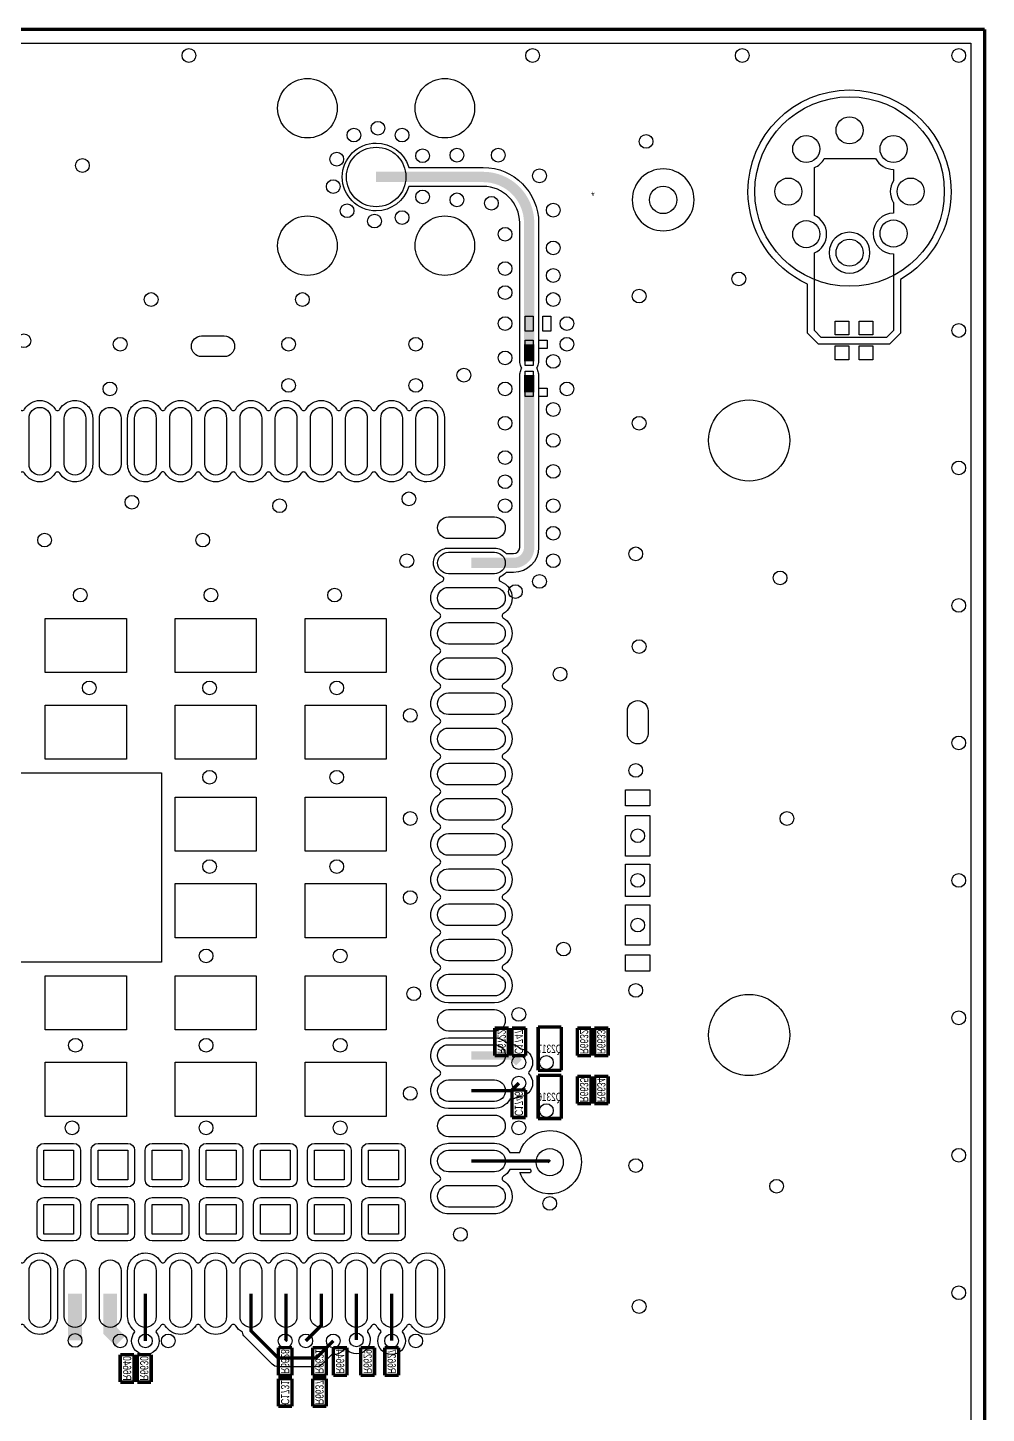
# Model space of a CAD drawing. Extents: x 208 to 378, y -7 to 113.
# Drawn here: x 342.8 to 378.2, y 62 to 113.2 of the extents above; entities that cross this region are included whole.
import ezdxf
from ezdxf.enums import TextEntityAlignment as Align

# ---------------------------------------------------------------- set-up
doc = ezdxf.new("R2010")
doc.units = 0
for name, color, linetype in [('BG_OUTLINE', 5, 'CONTINUOUS'), ('ET_TOP', 80, 'CONTINUOUS'), ('PG_SILKSCREEN_BOTTOM', 142, 'CONTINUOUS'), ('PIN_TOP', 141, 'CONTINUOUS'), ('RD_ASSEMBLY_BOTTOM', 212, 'CONTINUOUS'), ('VC_TOP', 43, 'CONTINUOUS')]:
    doc.layers.add(name, color=color, linetype=linetype)

msp = doc.modelspace()

# ---------------------------------------------------------------- linework, layer by layer
at = {"layer": 'BG_OUTLINE', "const_width": 0.127}
for points in [[(378.144278, 113.105184), (208.150206, 113.105184)], [(378.144278, -6.882892), (378.144278, 113.105184)]]:
    msp.add_lwpolyline(points, dxfattribs=at)
at = {"layer": 'ET_TOP'}
msp.add_lwpolyline([(208.658206, 112.597184), (377.636278, 112.597184), (377.636278, -6.374892), (314.579, -6.374892), (313.436, -5.231892)], dxfattribs=at)
for points in [[(369.400328, 107.114086, -1), (376.909076, 107.114086, -0.267973), (375.031508, 103.862378), (375.031508, 101.87559), (374.62841, 101.472492), (372.00459, 101.472492), (371.601492, 101.87559), (371.601492, 103.696008, -0.294132)], [(358.332024, 93.941392), (360.032046, 93.941392, -0.224719), (360.459528, 93.738954), (360.739436, 93.738954, 0.413862), (360.964734, 93.964252), (360.964734, 100.33, -0.131412), (361.01147, 100.504752, -0.14625), (361.048554, 100.584, -0.14625), (361.01147, 100.663248, -0.131412), (360.964734, 100.838), (360.964734, 105.954068, 0.414169), (359.61574, 107.303062), (356.86365, 107.303062, -0.333465), (355.66096, 106.4006, -1), (355.66096, 108.906056, -0.325331), (356.852982, 108.038646), (356.864412, 108.003594), (359.61574, 108.003594, -0.414185), (361.665266, 105.954068), (361.665266, 100.838, -0.131412), (361.61853, 100.663248, -0.14625), (361.581446, 100.584, -0.14625), (361.61853, 100.504752, -0.131412), (361.665266, 100.33), (361.665266, 93.964252, -0.414128), (360.739436, 93.038422), (360.459528, 93.038422, -0.114166), (360.26217, 92.886276, 0.663829), (360.268012, 92.699078, -0.30965), (360.686096, 92.088716, -0.264523), (360.366056, 91.526106, 0.569366), (360.366056, 91.351354, -0.568849), (360.366056, 90.226134, 0.569366), (360.366056, 90.051382, -0.568849), (360.366056, 88.926162, 0.569366), (360.366056, 88.75141, -0.568849), (360.366056, 87.62619, 0.569366), (360.366056, 87.451438, -0.568849), (360.366056, 86.326218, 0.569366), (360.366056, 86.151466, -0.568849), (360.366056, 85.026246, 0.569366), (360.366056, 84.851494, -0.264523), (360.686096, 84.288884), (360.686096, 84.28863, -0.264643), (360.365802, 83.72602, 0.568718), (360.365802, 83.551522, -0.264643), (360.686096, 82.988912), (360.686096, 82.988658, -0.264523), (360.366056, 82.426048, 0.569366), (360.366056, 82.251296, -0.568849), (360.366056, 81.126076, 0.569366), (360.366056, 80.951324, -0.568849), (360.366056, 79.826104, 0.569366), (360.366056, 79.651352, -0.568849), (360.366056, 78.526132, 0.569366), (360.366056, 78.35138, -0.264523), (360.686096, 77.78877), (360.686096, 77.788262, -0.4141), (360.031792, 77.134212), (358.332024, 77.134212, -0.4141), (357.67772, 77.78877, -0.264523), (357.99776, 78.35138, 0.569366), (357.99776, 78.526132, -0.568849), (357.99776, 79.651352, 0.569366), (357.99776, 79.826104, -0.568849), (357.99776, 80.951324, 0.569366), (357.99776, 81.126076, -0.568849), (357.99776, 82.251296, 0.569366), (357.99776, 82.426048, -0.264523), (357.67772, 82.988658), (357.67772, 82.988912, -0.264643), (357.998014, 83.551522, 0.568718), (357.998014, 83.72602, -0.264643), (357.67772, 84.28863), (357.67772, 84.288884, -0.264523), (357.99776, 84.851494, 0.569366), (357.99776, 85.026246, -0.568849), (357.99776, 86.151466, 0.569366), (357.99776, 86.326218, -0.568849), (357.99776, 87.451438, 0.569366), (357.99776, 87.62619, -0.568849), (357.99776, 88.75141, 0.569366), (357.99776, 88.926162, -0.568849), (357.99776, 90.051382, 0.569366), (357.99776, 90.226134, -0.568849), (357.99776, 91.351354, 0.569366), (357.99776, 91.526106, -0.264523), (357.67772, 92.088716, -0.30965), (358.095804, 92.699078, 0.663829), (358.101646, 92.886276, -0.293202), (357.77932, 93.388688, -0.414214)], [(372.218712, 108.331), (374.116092, 108.331, 0.274669), (374.777, 107.934506), (374.777, 107.516168, 0.141458), (374.660922, 107.114086, 0.136719), (374.769634, 106.723942), (374.777, 106.71175), (374.777, 106.319066, 0.995623), (374.777, 104.810306), (374.777, 101.981), (374.523, 101.727), (372.11, 101.727), (371.856, 101.981), (371.856, 104.847898, 0.655033), (371.856, 106.230674), (371.856, 107.997498, 0.167893)], [(367.411762, 106.807, 1), (365.124238, 106.807, 1)], [(373.909082, 104.853486, 1), (372.400322, 104.853486, 1)], [(342.494616, 99.072954, 0.569366), (342.669368, 99.072954, -0.5693), (343.794588, 99.072954, 0.569366), (343.96934, 99.072954, -0.264705), (344.53195, 99.393248, -0.414214), (345.186508, 98.73869), (345.186508, 97.038922, -0.414214), (344.53195, 96.384364, -0.264705), (343.96934, 96.704658, 0.569366), (343.794588, 96.704658, -0.5693), (342.669368, 96.704658, 0.569366), (342.494616, 96.704658, -0.264705), (341.932006, 96.384364, -0.414214), (341.277448, 97.038922), (341.277448, 98.73869, -0.414214), (341.932006, 99.393248, -0.264705)], [(358.186228, 98.73869), (358.186228, 97.038414, -0.4141), (357.531924, 96.384364, -0.264705), (356.969314, 96.704658, 0.569366), (356.794562, 96.704658, -0.5693), (355.669342, 96.704658, 0.569366), (355.49459, 96.704658, -0.5693), (354.36937, 96.704658, 0.569366), (354.194618, 96.704658, -0.5693), (353.069398, 96.704658, 0.569366), (352.894646, 96.704658, -0.5693), (351.769426, 96.704658, 0.569366), (351.594674, 96.704658, -0.5693), (350.469454, 96.704658, 0.569366), (350.294702, 96.704658, -0.5693), (349.169482, 96.704658, 0.569366), (348.99473, 96.704658, -0.264705), (348.43212, 96.384364, -0.264784), (347.869256, 96.704912, 0.568718), (347.694758, 96.704912, -0.264784), (347.131894, 96.384364, -0.414214), (346.477336, 97.038922), (346.477336, 98.73869, -0.414214), (347.131894, 99.393248, -0.264784), (347.694758, 99.0727, 0.568718), (347.869256, 99.0727, -0.264784), (348.43212, 99.393248, -0.264705), (348.99473, 99.072954, 0.569366), (349.169482, 99.072954, -0.5693), (350.294702, 99.072954, 0.569366), (350.469454, 99.072954, -0.5693), (351.594674, 99.072954, 0.569366), (351.769426, 99.072954, -0.5693), (352.894646, 99.072954, 0.569366), (353.069398, 99.072954, -0.5693), (354.194618, 99.072954, 0.569366), (354.36937, 99.072954, -0.5693), (355.49459, 99.072954, 0.569366), (355.669342, 99.072954, -0.5693), (356.794562, 99.072954, 0.569366), (356.969314, 99.072954, -0.264705), (357.531924, 99.393248, -0.4141)], [(360.655108, 73.5711), (360.604562, 73.5711), (360.589576, 73.546716, -0.260833), (360.031792, 73.234296), (358.332024, 73.234296, -0.4141), (357.67772, 73.888854, -0.264523), (357.99776, 74.451464, 0.569366), (357.99776, 74.626216, -0.264523), (357.67772, 75.188826), (357.67772, 75.189334, -0.4141), (358.332024, 75.843384), (360.031792, 75.843384, -0.21962), (360.529886, 75.613514), (360.544872, 75.59548), (360.675174, 75.59548, -0.198956), (360.962702, 75.476354), (361.005628, 75.433682), (361.021376, 75.430888, -0.364525), (361.442508, 74.93), (361.442508, 74.929746, -0.189436), (361.306364, 74.583544, 0.393482), (361.306364, 74.514456, -0.189436), (361.442508, 74.168254), (361.442508, 74.168, -0.414214), (360.934, 73.659492), (360.933492, 73.659492, -0.027283), (360.87812, 73.66254, -0.196944)], [(361.961938, 72.41032, -0.443425), (363.246162, 71.247), (363.246162, 71.246746, -0.764562), (361.06862, 70.65518, -0.049679), (360.971846, 70.865746), (360.971592, 70.866), (360.971592, 70.866508), (361.345988, 70.866508, 0.521194), (361.38866, 70.938136, -0.011851), (361.374944, 70.971156), (360.6038, 70.971156, -0.132816), (360.365802, 70.726046, 0.568718), (360.365802, 70.551548, -0.264643), (360.686096, 69.988938), (360.686096, 69.988684, -0.414214), (360.031792, 69.33438), (358.332024, 69.33438, -0.414214), (357.67772, 69.988684), (357.67772, 69.988938, -0.264643), (357.998014, 70.551548, 0.568718), (357.998014, 70.726046, -0.264747), (357.67772, 71.28891, -0.414327), (358.332024, 71.943468), (360.031792, 71.943468, -0.272385), (360.6038, 71.606664), (360.964734, 71.606664, -0.002182), (360.968036, 71.616316), (360.968036, 71.616824, -0.295782)], [(343.381838, 71.943214), (344.482166, 71.943214, -0.413921), (344.73642, 71.68896), (344.73642, 70.588632, -0.413921), (344.482166, 70.334378), (343.381838, 70.334378, -0.413921), (343.127584, 70.588632), (343.127584, 71.68896, -0.413921)], [(345.381834, 71.943214), (346.482162, 71.943214, -0.413921), (346.736416, 71.68896), (346.736416, 70.588632, -0.413921), (346.482162, 70.334378), (345.381834, 70.334378, -0.413921), (345.12758, 70.588632), (345.12758, 71.68896, -0.413921)], [(347.38183, 71.943214), (348.482158, 71.943214, -0.413921), (348.736412, 71.68896), (348.736412, 70.588632, -0.413921), (348.482158, 70.334378), (347.38183, 70.334378, -0.413921), (347.127576, 70.588632), (347.127576, 71.68896, -0.413921)], [(349.381826, 71.943214), (350.482154, 71.943214, -0.413921), (350.736408, 71.68896), (350.736408, 70.588632, -0.413921), (350.482154, 70.334378), (349.381826, 70.334378, -0.413921), (349.127572, 70.588632), (349.127572, 71.68896, -0.413921)], [(351.381822, 71.943214), (352.48215, 71.943214, -0.413921), (352.736404, 71.68896), (352.736404, 70.588632, -0.413921), (352.48215, 70.334378), (351.381822, 70.334378, -0.413921), (351.127568, 70.588632), (351.127568, 71.68896, -0.413921)], [(353.381818, 71.943214), (354.482146, 71.943214, -0.413921), (354.7364, 71.68896), (354.7364, 70.588632, -0.413921), (354.482146, 70.334378), (353.381818, 70.334378, -0.413921), (353.127564, 70.588632), (353.127564, 71.68896, -0.413921)], [(355.381814, 71.943214), (356.482142, 71.943214, -0.413921), (356.736396, 71.68896), (356.736396, 70.588632, -0.413921), (356.482142, 70.334378), (355.381814, 70.334378, -0.413921), (355.12756, 70.588632), (355.12756, 71.68896, -0.413921)], [(343.381838, 69.943218), (344.482166, 69.943218, -0.413921), (344.73642, 69.688964), (344.73642, 68.588636, -0.413921), (344.482166, 68.334382), (343.381838, 68.334382, -0.413921), (343.127584, 68.588636), (343.127584, 69.688964, -0.413921)], [(345.381834, 69.943218), (346.482162, 69.943218, -0.413921), (346.736416, 69.688964), (346.736416, 68.588636, -0.413921), (346.482162, 68.334382), (345.381834, 68.334382, -0.413921), (345.12758, 68.588636), (345.12758, 69.688964, -0.413921)], [(347.38183, 69.943218), (348.482158, 69.943218, -0.413921), (348.736412, 69.688964), (348.736412, 68.588636, -0.413921), (348.482158, 68.334382), (347.38183, 68.334382, -0.413921), (347.127576, 68.588636), (347.127576, 69.688964, -0.413921)], [(349.381826, 69.943218), (350.482154, 69.943218, -0.413921), (350.736408, 69.688964), (350.736408, 68.588636, -0.413921), (350.482154, 68.334382), (349.381826, 68.334382, -0.413921), (349.127572, 68.588636), (349.127572, 69.688964, -0.413921)], [(351.381822, 69.943218), (352.48215, 69.943218, -0.413921), (352.736404, 69.688964), (352.736404, 68.588636, -0.413921), (352.48215, 68.334382), (351.381822, 68.334382, -0.413921), (351.127568, 68.588636), (351.127568, 69.688964, -0.413921)], [(353.381818, 69.943218), (354.482146, 69.943218, -0.413921), (354.7364, 69.688964), (354.7364, 68.588636, -0.413921), (354.482146, 68.334382), (353.381818, 68.334382, -0.413921), (353.127564, 68.588636), (353.127564, 69.688964, -0.413921)], [(355.381814, 69.943218), (356.482142, 69.943218, -0.413921), (356.736396, 69.688964), (356.736396, 68.588636, -0.413921), (356.482142, 68.334382), (355.381814, 68.334382, -0.413921), (355.12756, 68.588636), (355.12756, 69.688964, -0.413921)], [(341.277448, 65.538858), (341.277448, 67.238626, -0.414214), (341.932006, 67.893184, -0.264705), (342.494616, 67.57289, 0.569366), (342.669368, 67.57289, -0.264705), (343.231978, 67.893184, -0.414214), (343.886536, 67.238626), (343.886536, 65.538858, -0.414214), (343.231978, 64.8843, -0.264705), (342.669368, 65.204594, 0.569366), (342.494616, 65.204594, -0.264705), (341.932006, 64.8843, -0.414214)], [(358.186228, 67.238626), (358.186228, 65.53835, -0.4141), (357.531924, 64.8843, -0.264705), (356.969314, 65.204594, 0.569366), (356.794562, 65.204594, -0.089652), (356.641908, 65.028826, 0.409995), (356.633526, 64.95796, -0.166656), (356.74046, 64.646048, -1), (355.723444, 64.646048, -0.166656), (355.830378, 64.95796, 0.409995), (355.821996, 65.028826, -0.089652), (355.669342, 65.204594, 0.569366), (355.49459, 65.204594, -0.083332), (355.354636, 65.03924, 0.390399), (355.346254, 64.970914, -0.155893), (355.440488, 64.67602, -0.414214), (354.93198, 64.167512, -0.187064), (354.589334, 64.300354, 0.41048), (354.446586, 64.29502, -0.207099), (354.076, 64.134492, -0.01637), (354.042726, 64.135508), (354.019612, 64.137032), (353.66579, 63.78321, -0.198912), (353.441, 63.689992), (352.044, 63.689992, -0.198912), (351.81921, 63.78321), (350.807274, 64.795146, -0.153359), (350.719136, 64.964056, -0.13485), (350.469454, 65.204594, 0.569366), (350.294702, 65.204594, -0.5693), (349.169482, 65.204594, 0.569366), (348.99473, 65.204594, -0.264705), (348.43212, 64.8843, -0.264784), (347.869256, 65.204848, 0.568718), (347.694758, 65.204848, -0.090553), (347.540326, 65.027556, 0.410251), (347.532198, 64.95669, -0.167624), (347.640402, 64.643, -1), (346.623386, 64.643, -0.167624), (346.73159, 64.95669, 0.410251), (346.723462, 65.027556, -0.228029), (346.477336, 65.538858), (346.477336, 67.238626, -0.414214), (347.131894, 67.893184, -0.264784), (347.694758, 67.572636, 0.568718), (347.869256, 67.572636, -0.264784), (348.43212, 67.893184, -0.264705), (348.99473, 67.57289, 0.569366), (349.169482, 67.57289, -0.5693), (350.294702, 67.57289, 0.569366), (350.469454, 67.57289, -0.5693), (351.594674, 67.57289, 0.569366), (351.769426, 67.57289, -0.5693), (352.894646, 67.57289, 0.569366), (353.069398, 67.57289, -0.5693), (354.194618, 67.57289, 0.569366), (354.36937, 67.57289, -0.5693), (355.49459, 67.57289, 0.569366), (355.669342, 67.57289, -0.5693), (356.794562, 67.57289, 0.569366), (356.969314, 67.57289, -0.264705), (357.531924, 67.893184, -0.4141)]]:
    msp.add_lwpolyline(points, format="xyb", close=True, dxfattribs=at)
at = {"layer": 'ET_TOP', "const_width": 0.38227}
for points in [[(355.66096, 107.653328), (359.61574, 107.653328, -0.414179), (361.315, 105.954068), (361.315, 102.235)], [(359.181908, 93.388688), (360.739436, 93.388688, 0.414205), (361.315, 93.964506), (361.315, 99.695)]]:
    msp.add_lwpolyline(points, format="xyb", dxfattribs=at)
at = {"layer": 'ET_TOP'}
for points, const_width in [([(361.315, 101.473), (361.315, 102.235)], 0.38227), ([(361.315, 100.838), (361.315, 101.473)], 0.38227), ([(361.315, 99.695), (361.315, 100.33)], 0.38227), ([(359.181908, 75.188826), (360.675174, 75.188826), (360.934, 74.93)], 0.3048), ([(359.181908, 73.888854), (360.654854, 73.888854), (360.934, 74.168)], 0.127), ([(359.181908, 71.28891), (362.03509, 71.28891), (362.077, 71.247)], 0.127), ([(344.53195, 66.388742), (344.53195, 64.66205)], 0.508), ([(345.831922, 66.388742), (345.831922, 65.013078), (346.202, 64.643)], 0.508), ([(347.131894, 66.388742), (347.131894, 64.643)], 0.127), ([(354.076, 64.643), (353.441, 64.008), (352.044, 64.008), (351.032064, 65.019936), (351.032064, 66.388742)], 0.127), ([(352.332036, 66.388742), (352.332036, 64.677036), (352.298, 64.643)], 0.127), ([(353.632008, 66.388742), (353.632008, 65.215008), (353.06, 64.643)], 0.127), ([(354.93198, 66.388742), (354.93198, 64.67602)], 0.127), ([(356.231952, 66.388742), (356.231952, 64.646048)], 0.127)]:
    msp.add_lwpolyline(points, dxfattribs=dict(at, const_width=const_width))
msp.add_lwpolyline([(342.131396, 78.6384), (342.131396, 85.639656), (347.732604, 85.639656), (347.732604, 78.6384)], close=True, dxfattribs=at)
at = {"layer": 'PG_SILKSCREEN_BOTTOM', "const_width": 0.127}
for points in [[(361.646978, 76.2381), (362.507022, 76.2381)], [(361.646978, 74.6379), (361.646978, 76.2381)], [(362.507022, 76.2381), (362.507022, 74.6379)], [(360.045, 76.2), (360.045, 75.184)], [(360.553, 76.2), (360.045, 76.2)], [(360.553, 75.184), (360.553, 76.2)], [(361.188, 76.2), (360.68, 76.2)], [(360.68, 76.2), (360.68, 75.184)], [(361.188, 75.184), (361.188, 76.2)], [(363.093, 76.2), (363.093, 75.184)], [(363.601, 76.2), (363.093, 76.2)], [(363.601, 75.184), (363.601, 76.2)], [(364.236, 76.2), (363.728, 76.2)], [(363.728, 76.2), (363.728, 75.184)], [(364.236, 75.184), (364.236, 76.2)], [(360.045, 75.184), (360.553, 75.184)], [(360.68, 75.184), (361.188, 75.184)], [(363.093, 75.184), (363.601, 75.184)], [(363.728, 75.184), (364.236, 75.184)], [(362.507022, 74.6379), (361.646978, 74.6379)], [(361.646978, 74.4601), (362.507022, 74.4601)], [(361.646978, 72.8599), (361.646978, 74.4601)], [(362.507022, 74.4601), (362.507022, 72.8599)], [(363.093, 74.422), (363.093, 73.406)], [(363.601, 74.422), (363.093, 74.422)], [(363.601, 73.406), (363.601, 74.422)], [(364.236, 74.422), (363.728, 74.422)], [(363.728, 74.422), (363.728, 73.406)], [(364.236, 73.406), (364.236, 74.422)], [(360.68, 73.914), (360.68, 72.898)], [(361.188, 73.914), (360.68, 73.914)], [(361.188, 72.898), (361.188, 73.914)], [(363.093, 73.406), (363.601, 73.406)], [(363.728, 73.406), (364.236, 73.406)], [(360.68, 72.898), (361.188, 72.898)], [(362.507022, 72.8599), (361.646978, 72.8599)], [(346.202, 64.135), (346.202, 63.119)], [(346.71, 64.135), (346.202, 64.135)], [(346.71, 63.119), (346.71, 64.135)], [(346.837, 64.135), (346.837, 63.119)], [(347.345, 64.135), (346.837, 64.135)], [(347.345, 63.119), (347.345, 64.135)], [(352.044, 64.389), (352.044, 63.373)], [(352.552, 64.389), (352.044, 64.389)], [(352.552, 63.373), (352.552, 64.389)], [(353.314, 64.389), (353.314, 63.373)], [(353.822, 64.389), (353.314, 64.389)], [(353.822, 63.373), (353.822, 64.389)], [(354.076, 64.389), (354.076, 63.373)], [(354.584, 64.389), (354.076, 64.389)], [(354.584, 63.373), (354.584, 64.389)], [(355.092, 64.389), (355.092, 63.373)], [(355.6, 64.389), (355.092, 64.389)], [(355.6, 63.373), (355.6, 64.389)], [(355.981, 64.389), (355.981, 63.373)], [(356.489, 64.389), (355.981, 64.389)], [(356.489, 63.373), (356.489, 64.389)], [(346.202, 63.119), (346.71, 63.119)], [(346.837, 63.119), (347.345, 63.119)], [(352.044, 63.373), (352.552, 63.373)], [(352.552, 63.246), (352.044, 63.246)], [(352.044, 63.246), (352.044, 62.23)], [(352.552, 62.23), (352.552, 63.246)], [(353.314, 63.373), (353.822, 63.373)], [(353.314, 63.246), (353.314, 62.23)], [(353.822, 63.246), (353.314, 63.246)], [(353.822, 62.23), (353.822, 63.246)], [(354.076, 63.373), (354.584, 63.373)], [(355.092, 63.373), (355.6, 63.373)], [(355.981, 63.373), (356.489, 63.373)], [(352.044, 62.23), (352.552, 62.23)], [(353.314, 62.23), (353.822, 62.23)]]:
    msp.add_lwpolyline(points, dxfattribs=at)
at = {"layer": 'PIN_TOP'}
for points in [[(361.164886, 101.959918), (361.164886, 102.509828), (361.46486, 102.509828), (361.46486, 101.959918)], [(361.815126, 101.959918), (361.815126, 102.509828), (362.1151, 102.509828), (362.1151, 101.959918)], [(372.618, 102.321614), (373.126, 102.321614), (373.126, 101.813614), (372.618, 101.813614)], [(373.507, 102.321614), (374.015, 102.321614), (374.015, 101.813614), (373.507, 101.813614)], [(361.1626, 101.3206), (361.1626, 101.6254), (361.4674, 101.6254), (361.4674, 101.3206)], [(361.6706, 101.3206), (361.6706, 101.6254), (361.9754, 101.6254), (361.9754, 101.3206)], [(372.618, 101.407214), (373.126, 101.407214), (373.126, 100.899214), (372.618, 100.899214)], [(373.507, 101.407214), (374.015, 101.407214), (374.015, 100.899214), (373.507, 100.899214)], [(361.4674, 100.6856), (361.1626, 100.6856), (361.1626, 100.9904), (361.4674, 100.9904)], [(361.4674, 100.1776), (361.1626, 100.1776), (361.1626, 100.4824), (361.4674, 100.4824)], [(361.1626, 99.5426), (361.1626, 99.8474), (361.4674, 99.8474), (361.4674, 99.5426)], [(361.6706, 99.5426), (361.6706, 99.8474), (361.9754, 99.8474), (361.9754, 99.5426)], [(346.431997, 89.338912), (343.432003, 89.338912), (343.432003, 91.338908), (346.431997, 91.338908)], [(351.232089, 89.338912), (348.232095, 89.338912), (348.232095, 91.338908), (351.232089, 91.338908)], [(356.031927, 89.338912), (353.031933, 89.338912), (353.031933, 91.338908), (356.031927, 91.338908)], [(346.431997, 86.138766), (343.432003, 86.138766), (343.432003, 88.138762), (346.431997, 88.138762)], [(351.232089, 86.138766), (348.232095, 86.138766), (348.232095, 88.138762), (351.232089, 88.138762)], [(356.031927, 86.138766), (353.031933, 86.138766), (353.031933, 88.138762), (356.031927, 88.138762)], [(365.778161, 84.411058), (364.878239, 84.411058), (364.878239, 85.011006), (365.778161, 85.011006)], [(351.232089, 82.738722), (348.232095, 82.738722), (348.232095, 84.738718), (351.232089, 84.738718)], [(356.031927, 82.738722), (353.031933, 82.738722), (353.031933, 84.738718), (356.031927, 84.738718)], [(365.778161, 82.560922), (364.878239, 82.560922), (364.878239, 84.061046), (365.778161, 84.061046)], [(365.778161, 81.061052), (364.878239, 81.061052), (364.878239, 82.260948), (365.778161, 82.260948)], [(351.232089, 79.53883), (348.232095, 79.53883), (348.232095, 81.538826), (351.232089, 81.538826)], [(356.031927, 79.53883), (353.031933, 79.53883), (353.031933, 81.538826), (356.031927, 81.538826)], [(365.778161, 79.260954), (364.878239, 79.260954), (364.878239, 80.761078), (365.778161, 80.761078)], [(365.778161, 78.310994), (364.878239, 78.310994), (364.878239, 78.910942), (365.778161, 78.910942)], [(346.431997, 76.138786), (343.432003, 76.138786), (343.432003, 78.138782), (346.431997, 78.138782)], [(351.232089, 76.138786), (348.232095, 76.138786), (348.232095, 78.138782), (351.232089, 78.138782)], [(356.031927, 76.138786), (353.031933, 76.138786), (353.031933, 78.138782), (356.031927, 78.138782)], [(346.431997, 72.93864), (343.432003, 72.93864), (343.432003, 74.938636), (346.431997, 74.938636)], [(351.232089, 72.93864), (348.232095, 72.93864), (348.232095, 74.938636), (351.232089, 74.938636)], [(356.031927, 72.93864), (353.031933, 72.93864), (353.031933, 74.938636), (356.031927, 74.938636)], [(344.482039, 70.588759), (343.381965, 70.588759), (343.381965, 71.688833), (344.482039, 71.688833)], [(346.482035, 70.588759), (345.381961, 70.588759), (345.381961, 71.688833), (346.482035, 71.688833)], [(348.482031, 70.588759), (347.381957, 70.588759), (347.381957, 71.688833), (348.482031, 71.688833)], [(350.482027, 70.588759), (349.381953, 70.588759), (349.381953, 71.688833), (350.482027, 71.688833)], [(352.482023, 70.588759), (351.381949, 70.588759), (351.381949, 71.688833), (352.482023, 71.688833)], [(354.482019, 70.588759), (353.381945, 70.588759), (353.381945, 71.688833), (354.482019, 71.688833)], [(356.482015, 70.588759), (355.381941, 70.588759), (355.381941, 71.688833), (356.482015, 71.688833)], [(344.482039, 68.588763), (343.381965, 68.588763), (343.381965, 69.688837), (344.482039, 69.688837)], [(346.482035, 68.588763), (345.381961, 68.588763), (345.381961, 69.688837), (346.482035, 69.688837)], [(348.482031, 68.588763), (347.381957, 68.588763), (347.381957, 69.688837), (348.482031, 69.688837)], [(350.482027, 68.588763), (349.381953, 68.588763), (349.381953, 69.688837), (350.482027, 69.688837)], [(352.482023, 68.588763), (351.381949, 68.588763), (351.381949, 69.688837), (352.482023, 69.688837)], [(354.482019, 68.588763), (353.381945, 68.588763), (353.381945, 69.688837), (354.482019, 69.688837)], [(356.482015, 68.588763), (355.381941, 68.588763), (355.381941, 69.688837), (356.482015, 69.688837)]]:
    msp.add_lwpolyline(points, close=True, dxfattribs=at)
for points in [[(349.212027, 101.7778), (350.049973, 101.7778, -1), (350.049973, 101.0158), (349.212027, 101.0158, -1)], [(343.632028, 98.73869), (343.632028, 97.038922, -1), (342.831928, 97.038922), (342.831928, 98.73869, -1)], [(344.932, 98.73869), (344.932, 97.038922, -1), (344.1319, 97.038922), (344.1319, 98.73869, -1)], [(346.231972, 98.73869), (346.231972, 97.038922, -1), (345.431872, 97.038922), (345.431872, 98.73869, -1)], [(347.531944, 98.73869), (347.531944, 97.038922, -1), (346.731844, 97.038922), (346.731844, 98.73869, -1)], [(348.83217, 98.73869), (348.83217, 97.038922, -1), (348.03207, 97.038922), (348.03207, 98.73869, -1)], [(350.132142, 98.73869), (350.132142, 97.038922, -1), (349.332042, 97.038922), (349.332042, 98.73869, -1)], [(351.432114, 98.73869), (351.432114, 97.038922, -1), (350.632014, 97.038922), (350.632014, 98.73869, -1)], [(352.732086, 98.73869), (352.732086, 97.038922, -1), (351.931986, 97.038922), (351.931986, 98.73869, -1)], [(354.032058, 98.73869), (354.032058, 97.038922, -1), (353.231958, 97.038922), (353.231958, 98.73869, -1)], [(355.33203, 98.73869), (355.33203, 97.038922, -1), (354.53193, 97.038922), (354.53193, 98.73869, -1)], [(356.632002, 98.73869), (356.632002, 97.038922, -1), (355.831902, 97.038922), (355.831902, 98.73869, -1)], [(357.931974, 98.73869), (357.931974, 97.038922, -1), (357.131874, 97.038922), (357.131874, 98.73869, -1)], [(358.332024, 95.08871), (360.031792, 95.08871, -1), (360.031792, 94.28861), (358.332024, 94.28861, -1)], [(358.332024, 93.788738), (360.031792, 93.788738, -1), (360.031792, 92.988638), (358.332024, 92.988638, -1)], [(358.332024, 92.488766), (360.031792, 92.488766, -1), (360.031792, 91.688666), (358.332024, 91.688666, -1)], [(358.332024, 91.188794), (360.031792, 91.188794, -1), (360.031792, 90.388694), (358.332024, 90.388694, -1)], [(358.332024, 89.888822), (360.031792, 89.888822, -1), (360.031792, 89.088722), (358.332024, 89.088722, -1)], [(358.332024, 88.58885), (360.031792, 88.58885, -1), (360.031792, 87.78875), (358.332024, 87.78875, -1)], [(365.7092, 87.921973), (365.7092, 87.084027, -1), (364.9472, 87.084027), (364.9472, 87.921973, -1)], [(358.332024, 87.288878), (360.031792, 87.288878, -1), (360.031792, 86.488778), (358.332024, 86.488778, -1)], [(358.332024, 85.988906), (360.031792, 85.988906, -1), (360.031792, 85.188806), (358.332024, 85.188806, -1)], [(358.332024, 84.688934), (360.031792, 84.688934, -1), (360.031792, 83.888834), (358.332024, 83.888834, -1)], [(358.332024, 83.388708), (360.031792, 83.388708, -1), (360.031792, 82.588608), (358.332024, 82.588608, -1)], [(358.332024, 82.088736), (360.031792, 82.088736, -1), (360.031792, 81.288636), (358.332024, 81.288636, -1)], [(358.332024, 80.788764), (360.031792, 80.788764, -1), (360.031792, 79.988664), (358.332024, 79.988664, -1)], [(358.332024, 79.488792), (360.031792, 79.488792, -1), (360.031792, 78.688692), (358.332024, 78.688692, -1)], [(358.332024, 78.18882), (360.031792, 78.18882, -1), (360.031792, 77.38872), (358.332024, 77.38872, -1)], [(358.332024, 76.888848), (360.031792, 76.888848, -1), (360.031792, 76.088748), (358.332024, 76.088748, -1)], [(358.332024, 75.588876), (360.031792, 75.588876, -1), (360.031792, 74.788776), (358.332024, 74.788776, -1)], [(358.332024, 74.288904), (360.031792, 74.288904, -1), (360.031792, 73.488804), (358.332024, 73.488804, -1)], [(358.332024, 72.988932), (360.031792, 72.988932, -1), (360.031792, 72.188832), (358.332024, 72.188832, -1)], [(358.332024, 71.68896), (360.031792, 71.68896, -1), (360.031792, 70.88886), (358.332024, 70.88886, -1)], [(358.332024, 70.388734), (360.031792, 70.388734, -1), (360.031792, 69.588634), (358.332024, 69.588634, -1)], [(343.632028, 67.238626), (343.632028, 65.538858, -1), (342.831928, 65.538858), (342.831928, 67.238626, -1)], [(344.932, 67.238626), (344.932, 65.538858, -1), (344.1319, 65.538858), (344.1319, 67.238626, -1)], [(346.231972, 67.238626), (346.231972, 65.538858, -1), (345.431872, 65.538858), (345.431872, 67.238626, -1)], [(347.531944, 67.238626), (347.531944, 65.538858, -1), (346.731844, 65.538858), (346.731844, 67.238626, -1)], [(348.83217, 67.238626), (348.83217, 65.538858, -1), (348.03207, 65.538858), (348.03207, 67.238626, -1)], [(350.132142, 67.238626), (350.132142, 65.538858, -1), (349.332042, 65.538858), (349.332042, 67.238626, -1)], [(351.432114, 67.238626), (351.432114, 65.538858, -1), (350.632014, 65.538858), (350.632014, 67.238626, -1)], [(352.732086, 67.238626), (352.732086, 65.538858, -1), (351.931986, 65.538858), (351.931986, 67.238626, -1)], [(354.032058, 67.238626), (354.032058, 65.538858, -1), (353.231958, 65.538858), (353.231958, 67.238626, -1)], [(355.33203, 67.238626), (355.33203, 65.538858, -1), (354.53193, 65.538858), (354.53193, 67.238626, -1)], [(356.632002, 67.238626), (356.632002, 65.538858, -1), (355.831902, 65.538858), (355.831902, 67.238626, -1)], [(357.931974, 67.238626), (357.931974, 65.538858, -1), (357.131874, 65.538858), (357.131874, 67.238626, -1)]]:
    msp.add_lwpolyline(points, format="xyb", close=True, dxfattribs=at)
for centre, radius in [((353.12096, 110.193328), 1.099947), ((358.20096, 110.193328), 1.099947), ((373.154702, 107.114086), 3.499993), ((373.154702, 109.374686), 0.499999), ((371.554502, 108.688886), 0.499999), ((374.780302, 108.688886), 0.499999), ((355.66096, 107.653328), 1.099947), ((370.894102, 107.114086), 0.499999), ((375.415302, 107.114086), 0.499999), ((366.268, 106.807), 0.508), ((353.12096, 105.113328), 1.099947), ((358.20096, 105.113328), 1.099947), ((371.554502, 105.539286), 0.499999), ((374.780302, 105.564686), 0.499999), ((373.154702, 104.853486), 0.499999), ((369.443, 97.917), 1.499997), ((369.443, 75.946), 1.499997), ((362.077, 71.247), 0.499999)]:
    msp.add_circle(centre, radius, dxfattribs=at)
at = {"layer": 'VC_TOP'}
for centre in [(348.742, 112.141), (361.442, 112.141), (369.189, 112.141), (377.19, 112.141), (355.727, 109.454188), (354.838, 109.200188), (356.616, 109.200188), (365.633, 108.966), (354.203, 108.311188), (357.378, 108.438188), (358.648, 108.458), (360.172, 108.458), (344.805, 108.077), (354.076, 107.295188), (361.696, 107.696), (357.378, 106.914188), (358.648, 106.807), (354.584, 106.406188), (359.918, 106.68), (362.204, 106.426), (355.6, 106.025188), (356.616, 106.152188), (360.426, 105.537), (362.204, 105.029), (360.426, 104.267), (362.204, 104.013), (369.062, 103.886), (360.426, 103.378), (365.379, 103.251), (347.345, 103.124), (352.933, 103.124), (362.204, 103.124), (360.426, 102.235), (362.712, 102.235), (377.19, 101.981), (342.646, 101.6), (346.202, 101.473), (352.425, 101.473), (357.124, 101.473), (362.712, 101.473), (360.426, 100.965), (362.204, 100.838), (358.902, 100.33), (345.821, 99.822), (352.425, 99.949), (357.124, 99.949), (360.426, 99.822), (362.712, 99.822), (362.204, 99.06), (360.426, 98.552), (365.379, 98.552), (362.204, 97.917), (360.426, 97.282), (362.204, 96.774), (377.19, 96.901), (360.426, 96.393), (346.6338, 95.631), (352.0948, 95.504), (356.87, 95.758), (360.426, 95.504), (362.204, 95.504), (362.204, 94.488), (343.408, 94.234), (349.25, 94.234), (356.7938, 93.472), (362.204, 93.472), (365.252, 93.726), (361.696, 92.71), (370.586, 92.837), (344.7288, 92.202), (349.5548, 92.202), (354.1268, 92.202), (360.807, 92.329), (377.19, 91.821), (365.379, 90.297), (362.458, 89.281), (345.059, 88.773), (349.504, 88.773), (354.203, 88.773), (356.9208, 87.757), (377.19, 86.741), (349.504, 85.471), (354.203, 85.471), (365.252, 85.725), (356.9208, 83.947), (370.84, 83.947), (365.3282, 83.310984), (349.504, 82.169), (354.203, 82.169), (365.3282, 81.661), (377.19, 81.661), (356.9208, 81.026), (365.3282, 80.011016), (362.585, 79.121), (349.377, 78.867), (354.33, 78.867), (365.252, 77.597), (357.0478, 77.47), (360.934, 76.708), (377.19, 76.581), (344.551, 75.565), (349.377, 75.565), (354.33, 75.565), (360.934, 74.93), (361.95, 74.93), (360.934, 74.168), (356.9208, 73.787), (361.95, 73.152), (344.424, 72.517), (349.377, 72.517), (354.33, 72.517), (360.934, 72.517), (377.19, 71.501), (365.252, 71.12), (370.459, 70.358), (362.077, 69.723), (358.775, 68.58), (377.19, 66.421), (365.379, 65.913), (344.53195, 64.66205), (346.202, 64.643), (347.131894, 64.643), (347.98, 64.643), (352.298, 64.643), (353.06, 64.643), (354.076, 64.643), (354.93198, 64.67602), (356.231952, 64.646048), (357.124, 64.643)]:
    msp.add_circle(centre, 0.254, dxfattribs=at)

# ---------------------------------------------------------------- texts
at = {"layer": 'RD_ASSEMBLY_BOTTOM', "text_generation_flag": 2, "width": 0.75}
msp.add_text('*', height=0.3048, dxfattribs=at).set_placement((363.728, 106.807))
for s, p in [('R6722', (360.1466, 75.692)), ('C1747', (360.7816, 75.692)), ('R6632', (363.1946, 75.692)), ('R6633', (363.8296, 75.692)), ('R6635', (363.1946, 73.914)), ('R6634', (363.8296, 73.914)), ('C1746', (360.7816, 73.406)), ('R6640', (346.3036, 63.627)), ('R6630', (346.9386, 63.627)), ('R6628', (352.1456, 63.881)), ('R6631', (353.4156, 63.881)), ('R6644', (354.1776, 63.881)), ('R6629', (355.1936, 63.881)), ('R6627', (356.0826, 63.881)), ('C1731', (352.1456, 62.738)), ('R6637', (353.4156, 62.738))]:
    msp.add_text(s, height=0.3048, rotation=270, dxfattribs=at).set_placement(p, align=Align.CENTER)
for s, p in [('Q2317', (362.077, 75.2856)), ('Q2316', (362.077, 73.5076))]:
    msp.add_text(s, height=0.3048, dxfattribs=at).set_placement(p, align=Align.CENTER)

doc.saveas('drawing.dxf')
